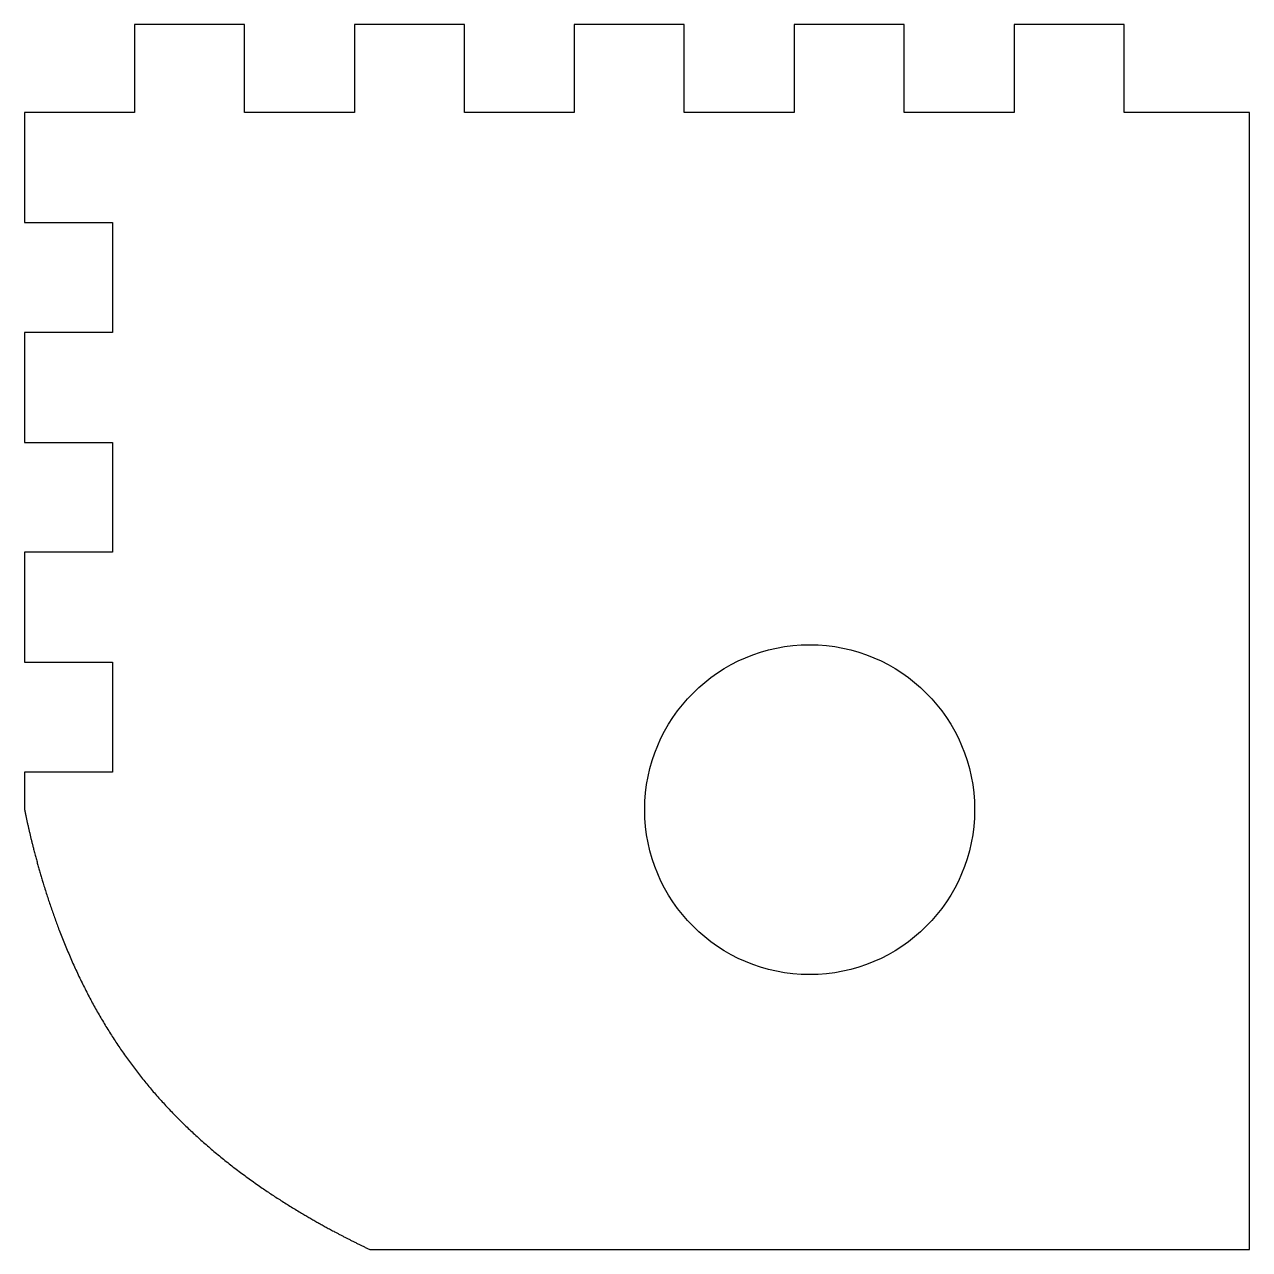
# Model space of a CAD drawing. Header units: millimetres. Extents: x -56.2 to 27.3, y 165.9 to 249.5.
import ezdxf

# ---------------------------------------------------------------- set-up
doc = ezdxf.new("R2010")
doc.units = ezdxf.units.MM
doc.layers.get('0').update_dxf_attribs({"linetype": 'CONTINUOUS'})

msp = doc.modelspace()

# ---------------------------------------------------------------- linework, layer by layer
for p, q in [((-41.237, 249.47), (-48.737, 249.47)), ((-48.737, 249.47), (-48.737, 243.47)), ((-41.237, 243.47), (-41.237, 249.47)), ((-26.237, 249.47), (-33.737, 249.47)), ((-33.737, 249.47), (-33.737, 243.47)), ((-26.237, 243.47), (-26.237, 249.47)), ((-11.237, 249.47), (-18.737, 249.47)), ((-18.737, 249.47), (-18.737, 243.47)), ((-11.237, 243.47), (-11.237, 249.47)), ((3.763, 249.47), (-3.737, 249.47)), ((-3.737, 249.47), (-3.737, 243.47)), ((3.763, 243.47), (3.763, 249.47)), ((18.763, 249.47), (11.263, 249.47)), ((11.263, 249.47), (11.263, 243.47)), ((18.763, 243.47), (18.763, 249.47)), ((-48.737, 243.47), (-56.237, 243.47)), ((-56.237, 243.47), (-56.237, 235.97)), ((-33.737, 243.47), (-41.237, 243.47)), ((-18.737, 243.47), (-26.237, 243.47)), ((-3.737, 243.47), (-11.237, 243.47)), ((11.263, 243.47), (3.763, 243.47)), ((27.317, 243.47), (18.763, 243.47)), ((27.317, 165.916), (27.317, 243.47)), ((-56.237, 235.97), (-50.237, 235.97)), ((-50.237, 235.97), (-50.237, 228.47)), ((-50.237, 228.47), (-56.237, 228.47)), ((-56.237, 228.47), (-56.237, 220.97)), ((-56.237, 220.97), (-50.237, 220.97)), ((-50.237, 220.97), (-50.237, 213.47)), ((-50.237, 213.47), (-56.237, 213.47)), ((-56.237, 213.47), (-56.237, 205.97)), ((-56.237, 205.97), (-50.237, 205.97)), ((-50.237, 205.97), (-50.237, 198.47)), ((-50.237, 198.47), (-56.237, 198.47)), ((-56.237, 198.47), (-56.237, 195.916)), ((-32.683, 165.916), (27.317, 165.916))]:
    msp.add_line(p, q)
msp.add_circle((-2.683, 195.916), 11.25)
msp.add_open_spline([(-56.237, 195.916), (-56.065, 195.082), (-55.693, 193.434), (-55.057, 191.023), (-54.051, 187.934), (-52.51, 184.294), (-50.662, 180.896), (-48.48, 177.76), (-45.951, 174.896), (-43.089, 172.294), (-39.919, 169.934), (-37.156, 168.223), (-34.966, 167.034), (-33.453, 166.282), (-32.683, 165.916)], degree=5)

doc.saveas('drawing.dxf')
